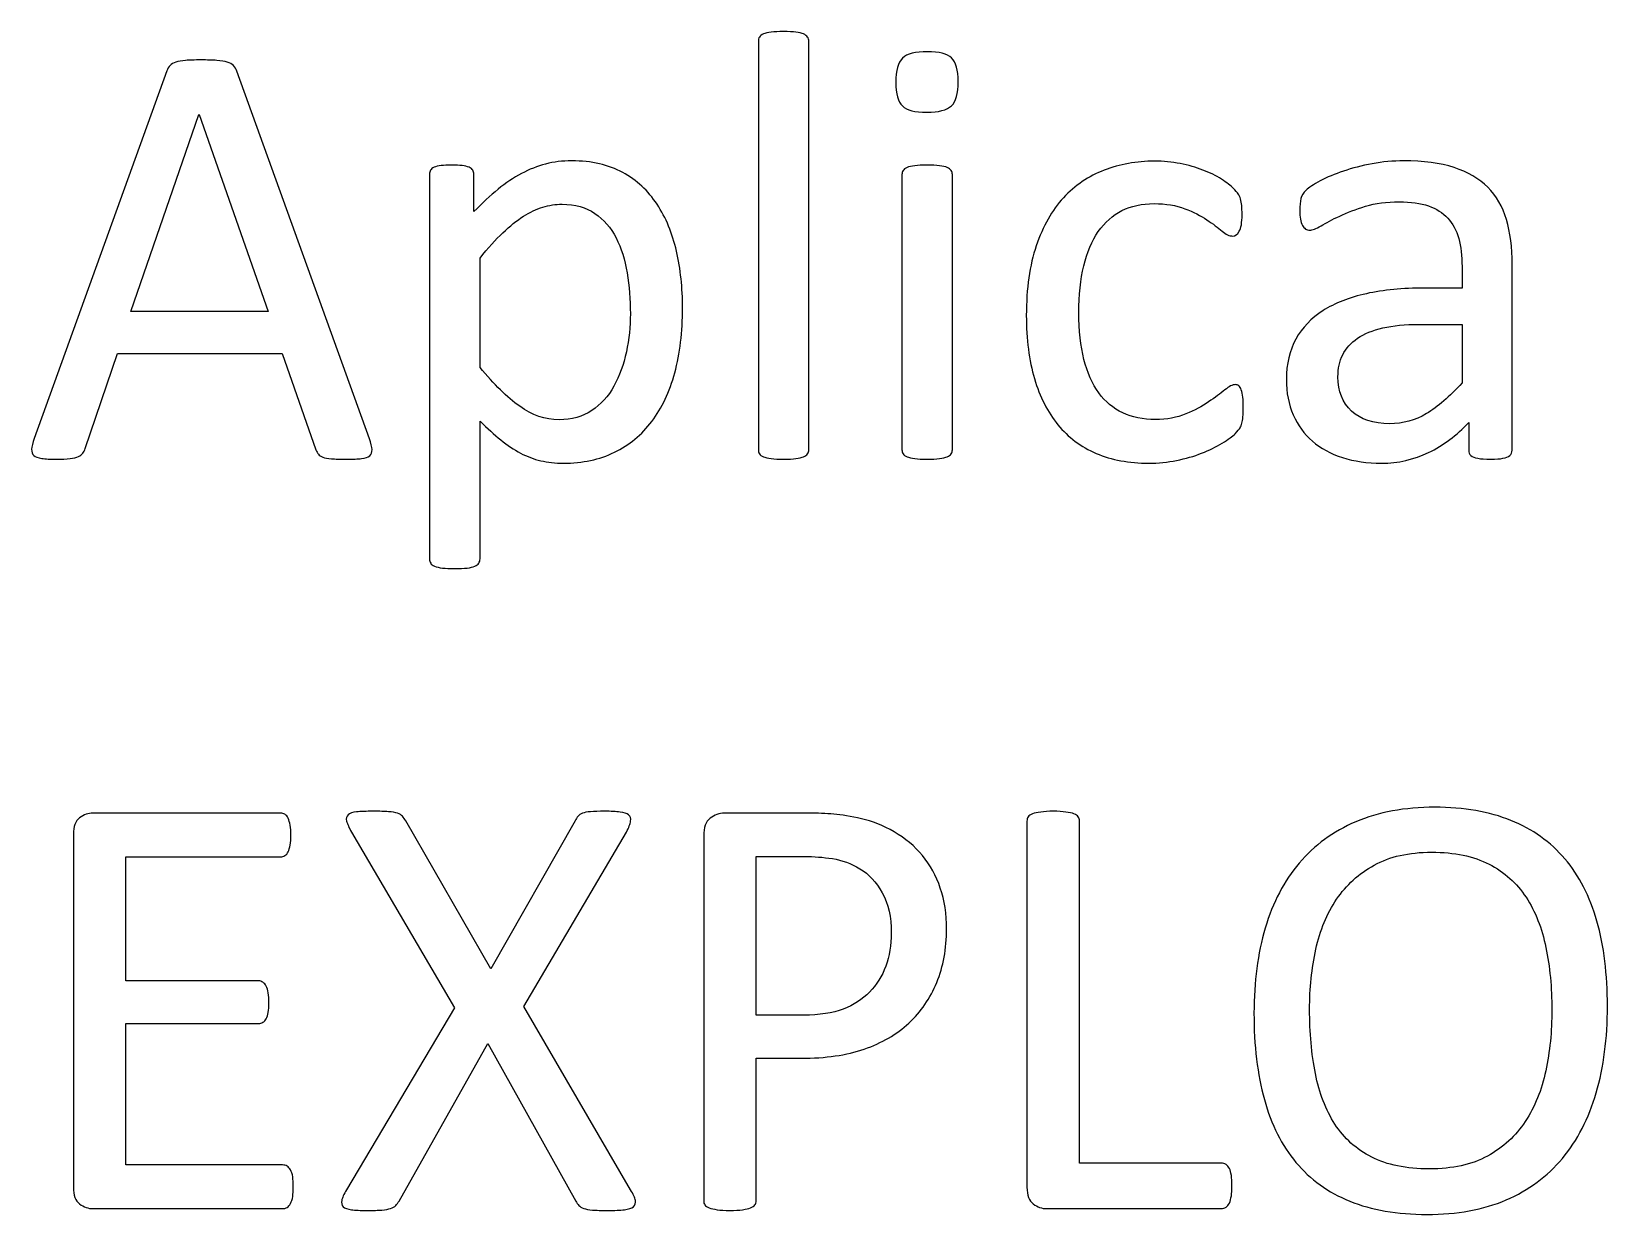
# Model space of a CAD drawing. Extents: x 699 to 13006, y 967 to 6587.
# Drawn here: x 5340.4 to 5642.6, y 2723.4 to 2950.2 of the extents above; entities that cross this region are included whole.
import ezdxf

# ---------------------------------------------------------------- set-up
doc = ezdxf.new("R2010")
doc.units = 0
doc.layers.add('Plantilla_LASERCUT_Illustrator_V2.0', color=7, linetype='CONTINUOUS')

msp = doc.modelspace()

# ---------------------------------------------------------------- linework, layer by layer
at = {"layer": 'Plantilla_LASERCUT_Illustrator_V2.0', "color": 7}
for points in [[(5479.775263, 2948.277151), (5479.775263, 2869.996153)], [(5489.443263, 2869.996153), (5489.443263, 2948.277151)], [(5366.337766, 2942.594051), (5340.907766, 2872.164053)], [(5405.185765, 2872.105053), (5379.755766, 2942.535051)], [(5416.728165, 2922.730552), (5416.728165, 2849.077554)], [(5425.224164, 2915.640552), (5425.224164, 2922.730552)], [(5507.314262, 2922.730352), (5507.314262, 2869.996353)], [(5516.982262, 2869.996353), (5516.982262, 2922.730352)], [(5426.396164, 2885.757553), (5426.396164, 2906.734552)], [(5614.71706, 2905.093752), (5614.71706, 2900.991752), (5607.45106, 2900.991752)], [(5624.326059, 2869.937753), (5624.326059, 2905.503752)], [(5606.45506, 2894.019753), (5614.71706, 2894.019753), (5614.71706, 2882.827753)], [(5350.693766, 2870.230053), (5356.903766, 2888.453053), (5388.427765, 2888.453053), (5394.931765, 2869.996053)], [(5426.396164, 2849.077554), (5426.396164, 2875.445553)], [(5616.00606, 2875.210753), (5616.00606, 2869.937753)], [(5388.134365, 2800.351155), (5352.158366, 2800.351155)], [(5444.619264, 2798.886555), (5428.447264, 2770.527556), (5412.158265, 2798.886555)], [(5489.501863, 2800.351655), (5473.271863, 2800.351655)], [(5531.279362, 2798.827855), (5531.279362, 2728.632857)], [(5568.544361, 2733.261857), (5541.357361, 2733.261857), (5541.357361, 2798.827855)], [(5348.408366, 2796.250155), (5348.408366, 2728.633157)], [(5401.728265, 2796.718555), (5421.474264, 2763.027556), (5400.791265, 2728.163557)], [(5434.775264, 2763.261556), (5454.462264, 2796.718555)], [(5469.286863, 2796.015655), (5469.286863, 2726.054657)], [(5383.916365, 2768.183156), (5358.486366, 2768.183156), (5358.486366, 2791.972155), (5388.134365, 2791.972155)], [(5488.446863, 2761.620656), (5479.364863, 2761.620656), (5479.364863, 2792.030655), (5488.681863, 2792.030655)], [(5455.283264, 2728.163557), (5434.775264, 2763.261556)], [(5388.544365, 2732.910157), (5358.486366, 2732.910157), (5358.486366, 2760.039156), (5383.916365, 2760.039156)], [(5410.869265, 2725.995557), (5427.920264, 2756.171556), (5444.795264, 2725.995557)], [(5479.364863, 2726.054657), (5479.364863, 2753.359656), (5487.978863, 2753.359656)], [(5352.158366, 2724.531157), (5388.544365, 2724.531157)], [(5535.029362, 2724.530857), (5568.544361, 2724.530857)]]:
    msp.add_lwpolyline(points, dxfattribs=at)
for points in [[(5516.836262, 2945.084351)], [(5385.790765, 2896.480053), (5359.423766, 2896.480053), (5372.489766, 2934.273052), (5372.548766, 2934.273052)], [(5464.072163, 2908.052552)], [(5454.458164, 2888.745553)], [(5572.675661, 2880.044753)], [(5514.667862, 2785.966655)], [(5640.585759, 2779.638556)], [(5504.208862, 2771.025656)], [(5630.772759, 2750.956556)], [(5390.478365, 2730.654157)], [(5570.478361, 2730.917857)]]:
    msp.add_lwpolyline(points, close=True, dxfattribs=at)
for points in [[(5480.742263, 2949.683151), (5480.370263, 2949.527151), (5480.116263, 2949.332151), (5479.980263, 2949.097151)], [(5482.236263, 2950.035151), (5481.610263, 2949.956151), (5481.112263, 2949.839151), (5480.742263, 2949.683151)], [(5484.580263, 2950.152151), (5483.642263, 2950.152151), (5482.860263, 2950.113151), (5482.236263, 2950.035151)], [(5486.982263, 2950.035151), (5486.357263, 2950.113151), (5485.556263, 2950.152151), (5484.580263, 2950.152151)], [(5488.447263, 2949.683151), (5488.095263, 2949.839151), (5487.607263, 2949.956151), (5486.982263, 2950.035151)], [(5489.209263, 2949.097151), (5489.052263, 2949.332151), (5488.798263, 2949.527151), (5488.447263, 2949.683151)], [(5479.980263, 2949.097151), (5479.843263, 2948.863151), (5479.775263, 2948.589151), (5479.775263, 2948.277151)], [(5489.443263, 2948.277151), (5489.443263, 2948.589151), (5489.364263, 2948.863151), (5489.209263, 2949.097151)], [(5366.952766, 2943.648051), (5366.698766, 2943.375051), (5366.493766, 2943.023051), (5366.337766, 2942.594051)], [(5368.066766, 2944.293051), (5367.577766, 2944.137051), (5367.206766, 2943.921051), (5366.952766, 2943.648051)], [(5369.941766, 2944.615051), (5369.179766, 2944.556051), (5368.553766, 2944.448051), (5368.066766, 2944.293051)], [(5372.841766, 2944.703051), (5371.669766, 2944.703051), (5370.702766, 2944.674051), (5369.941766, 2944.615051)], [(5375.946766, 2944.615051), (5375.126766, 2944.674051), (5374.090766, 2944.703051), (5372.841766, 2944.703051)], [(5377.939766, 2944.293051), (5377.430766, 2944.448051), (5376.767766, 2944.556051), (5375.946766, 2944.615051)], [(5379.110766, 2943.619051), (5378.837766, 2943.912051), (5378.446766, 2944.137051), (5377.939766, 2944.293051)], [(5379.755766, 2942.535051), (5379.598766, 2942.965051), (5379.383766, 2943.326051), (5379.110766, 2943.619051)], [(5507.431262, 2945.054351), (5506.571262, 2944.234351), (5506.142262, 2942.690351), (5506.142262, 2940.425351)], [(5512.177262, 2946.285351), (5509.872262, 2946.285351), (5508.290262, 2945.875351), (5507.431262, 2945.054351)], [(5516.836262, 2945.084351), (5515.995262, 2945.883351), (5514.442262, 2946.285351), (5512.177262, 2946.285351)], [(5518.095262, 2940.542351), (5518.095262, 2942.769351), (5517.675262, 2944.283351), (5516.836262, 2945.084351)], [(5506.142262, 2940.425351), (5506.142262, 2938.199352), (5506.562262, 2936.684352), (5507.402262, 2935.884352)], [(5516.806262, 2935.914352), (5517.665262, 2936.734352), (5518.095262, 2938.277352), (5518.095262, 2940.542351)], [(5507.402262, 2935.884352), (5508.241262, 2935.084352), (5509.794262, 2934.683352), (5512.060262, 2934.683352)], [(5512.060262, 2934.683352), (5514.364262, 2934.683352), (5515.946262, 2935.093352), (5516.806262, 2935.914352)], [(5416.904165, 2923.579552), (5416.787165, 2923.365552), (5416.728165, 2923.081552), (5416.728165, 2922.730552)], [(5417.607165, 2924.136552), (5417.256165, 2923.980552), (5417.021165, 2923.793552), (5416.904165, 2923.579552)], [(5418.955165, 2924.458552), (5418.407165, 2924.400552), (5417.959165, 2924.291552), (5417.607165, 2924.136552)], [(5420.947164, 2924.546552), (5420.165164, 2924.546552), (5419.501165, 2924.517552), (5418.955165, 2924.458552)], [(5422.968164, 2924.458552), (5422.441164, 2924.517552), (5421.767164, 2924.546552), (5420.947164, 2924.546552)], [(5424.287164, 2924.136552), (5423.935164, 2924.291552), (5423.496164, 2924.400552), (5422.968164, 2924.458552)], [(5425.019164, 2923.579552), (5424.882164, 2923.793552), (5424.638164, 2923.980552), (5424.287164, 2924.136552)], [(5425.224164, 2922.730552), (5425.224164, 2923.081552), (5425.155164, 2923.365552), (5425.019164, 2923.579552)], [(5434.336164, 2922.935552), (5432.831164, 2922.134552), (5431.337164, 2921.127552), (5429.853164, 2919.917552)], [(5438.965164, 2924.751552), (5437.383164, 2924.341552), (5435.839164, 2923.735552), (5434.336164, 2922.935552)], [(5443.974164, 2925.366552), (5442.217164, 2925.366552), (5440.547164, 2925.161552), (5438.965164, 2924.751552)], [(5453.759164, 2923.140552), (5451.064164, 2924.624552), (5447.802164, 2925.366552), (5443.974164, 2925.366552)], [(5460.351163, 2917.046552), (5458.652164, 2919.624552), (5456.455164, 2921.655552), (5453.759164, 2923.140552)], [(5507.519262, 2923.492352), (5507.382262, 2923.257352), (5507.314262, 2923.002352), (5507.314262, 2922.730352)], [(5508.281262, 2924.078352), (5507.909262, 2923.921352), (5507.655262, 2923.726352), (5507.519262, 2923.492352)], [(5509.775262, 2924.429352), (5509.149262, 2924.350352), (5508.651262, 2924.233352), (5508.281262, 2924.078352)], [(5512.119262, 2924.546352), (5511.181262, 2924.546352), (5510.399262, 2924.507352), (5509.775262, 2924.429352)], [(5514.521262, 2924.429352), (5513.896262, 2924.507352), (5513.095262, 2924.546352), (5512.119262, 2924.546352)], [(5515.986262, 2924.078352), (5515.634262, 2924.233352), (5515.146262, 2924.350352), (5514.521262, 2924.429352)], [(5516.748262, 2923.492352), (5516.591262, 2923.726352), (5516.337262, 2923.921352), (5515.986262, 2924.078352)], [(5516.982262, 2922.730352), (5516.982262, 2923.002352), (5516.903262, 2923.257352), (5516.748262, 2923.492352)], [(5546.073661, 2923.579752), (5543.085661, 2922.427752), (5540.487661, 2920.658752), (5538.280662, 2918.276752)], [(5555.771661, 2925.308752), (5552.294661, 2925.308752), (5549.062661, 2924.731752), (5546.073661, 2923.579752)], [(5560.663661, 2924.839752), (5559.081661, 2925.151752), (5557.450661, 2925.308752), (5555.771661, 2925.308752)], [(5565.029661, 2923.608752), (5563.700661, 2924.115752), (5562.245661, 2924.525752), (5560.663661, 2924.839752)], [(5568.573661, 2921.851752), (5567.538661, 2922.515752), (5566.356661, 2923.101752), (5565.029661, 2923.608752)], [(5591.98206, 2923.403752), (5590.30206, 2922.837752), (5588.81806, 2922.211752), (5587.52906, 2921.528752)], [(5597.49006, 2924.810752), (5595.49806, 2924.438752), (5593.66106, 2923.969752), (5591.98206, 2923.403752)], [(5603.52506, 2925.366752), (5601.49306, 2925.366752), (5599.48206, 2925.181752), (5597.49006, 2924.810752)], [(5613.19306, 2924.077752), (5610.53606, 2924.936752), (5607.31406, 2925.366752), (5603.52506, 2925.366752)], [(5619.63906, 2920.298752), (5617.99806, 2921.958752), (5615.84906, 2923.218752), (5613.19306, 2924.077752)], [(5429.853164, 2919.917552), (5428.368164, 2918.706552), (5426.825164, 2917.281552), (5425.224164, 2915.640552)], [(5570.829661, 2920.151752), (5570.361661, 2920.620752), (5569.608661, 2921.186752), (5568.573661, 2921.851752)], [(5571.796661, 2919.038752), (5571.620661, 2919.311752), (5571.298661, 2919.683752), (5570.829661, 2920.151752)], [(5584.80506, 2919.741752), (5584.27706, 2919.233752), (5583.94506, 2918.695752), (5583.80806, 2918.130752)], [(5587.52906, 2921.528752), (5586.24006, 2920.845752), (5585.33206, 2920.248752), (5584.80506, 2919.741752)], [(5623.213059, 2914.116752), (5622.470059, 2916.577752), (5621.279059, 2918.637752), (5619.63906, 2920.298752)], [(5434.708164, 2914.732552), (5435.966164, 2915.531552), (5437.204164, 2916.117552), (5438.423164, 2916.490552)], [(5438.423164, 2916.490552), (5439.640164, 2916.861552), (5440.879164, 2917.046552), (5442.137164, 2917.046552)], [(5442.137164, 2917.046552), (5444.652164, 2917.046552), (5446.755164, 2916.460552), (5448.445164, 2915.288552)], [(5464.072163, 2908.052552), (5463.290163, 2911.470552), (5462.051163, 2914.468552), (5460.351163, 2917.046552)], [(5538.280662, 2918.276752), (5536.073662, 2915.894752), (5534.335662, 2912.836752), (5533.066662, 2909.106752)], [(5544.960661, 2911.802752), (5547.440661, 2915.376752), (5551.005661, 2917.163752), (5555.654661, 2917.163752)], [(5555.654661, 2917.163752), (5557.919661, 2917.163752), (5559.882661, 2916.841752), (5561.542661, 2916.196752)], [(5572.236661, 2918.071752), (5572.118661, 2918.442752), (5571.972661, 2918.765752), (5571.796661, 2919.038752)], [(5572.470661, 2916.812752), (5572.430661, 2917.280752), (5572.353661, 2917.699752), (5572.236661, 2918.071752)], [(5572.529661, 2915.054752), (5572.529661, 2915.757752), (5572.508661, 2916.343752), (5572.470661, 2916.812752)], [(5583.80806, 2918.130752), (5583.67106, 2917.564752), (5583.60306, 2916.791752), (5583.60306, 2915.816752)], [(5591.25006, 2914.790752), (5592.67506, 2915.473752), (5594.33506, 2916.099752), (5596.23006, 2916.665752)], [(5596.23006, 2916.665752), (5598.12406, 2917.231752), (5600.26306, 2917.515752), (5602.64606, 2917.515752)], [(5602.64606, 2917.515752), (5604.87306, 2917.515752), (5606.74806, 2917.251752), (5608.27106, 2916.724752)], [(5608.27106, 2916.724752), (5609.79506, 2916.196752), (5611.03406, 2915.414752), (5611.99206, 2914.380752)], [(5430.759164, 2911.568552), (5432.134164, 2912.876552), (5433.450164, 2913.931552), (5434.708164, 2914.732552)], [(5448.445164, 2915.288552), (5450.135164, 2914.116552), (5451.481164, 2912.554552), (5452.483164, 2910.601552)], [(5561.542661, 2916.196752), (5563.202661, 2915.552752), (5564.618661, 2914.839752), (5565.790661, 2914.058752)], [(5565.790661, 2914.058752), (5566.962661, 2913.275752), (5567.929661, 2912.564752), (5568.691661, 2911.919752)], [(5572.001661, 2911.860752), (5572.353661, 2912.466752), (5572.529661, 2913.530752), (5572.529661, 2915.054752)], [(5583.60306, 2915.816752), (5583.60306, 2915.230752), (5583.64206, 2914.692752), (5583.72106, 2914.204752)], [(5583.72106, 2914.204752), (5583.79806, 2913.715752), (5583.92606, 2913.315752), (5584.10106, 2913.003752)], [(5587.67606, 2912.915752), (5588.63206, 2913.481752), (5589.82406, 2914.107752), (5591.25006, 2914.790752)], [(5611.99206, 2914.380752), (5612.94906, 2913.345752), (5613.64206, 2912.045752), (5614.07206, 2910.483752)], [(5624.326059, 2905.503752), (5624.326059, 2908.784752), (5623.954059, 2911.655752), (5623.213059, 2914.116752)], [(5426.396164, 2906.734552), (5427.929164, 2908.647552), (5429.383164, 2910.258552), (5430.759164, 2911.568552)], [(5452.483164, 2910.601552), (5453.485164, 2908.647552), (5454.193164, 2906.411552), (5454.605164, 2903.892552)], [(5541.239661, 2896.245753), (5541.239661, 2903.042752), (5542.479661, 2908.228752), (5544.960661, 2911.802752)], [(5568.691661, 2911.919752), (5569.452661, 2911.274752), (5570.126661, 2910.952752), (5570.712661, 2910.952752)], [(5570.712661, 2910.952752), (5571.219661, 2910.952752), (5571.650661, 2911.254752), (5572.001661, 2911.860752)], [(5584.10106, 2913.003752), (5584.27706, 2912.690752), (5584.48206, 2912.455752), (5584.71706, 2912.300752)], [(5584.71706, 2912.300752), (5584.95106, 2912.144752), (5585.22406, 2912.065752), (5585.53706, 2912.065752)], [(5585.53706, 2912.065752), (5586.00606, 2912.065752), (5586.71806, 2912.349752), (5587.67606, 2912.915752)], [(5614.07206, 2910.483752), (5614.50106, 2908.921752), (5614.71706, 2907.123752), (5614.71706, 2905.093752)], [(5465.244163, 2897.183553), (5465.244163, 2901.011552), (5464.853163, 2904.633552), (5464.072163, 2908.052552)], [(5533.066662, 2909.106752), (5531.796662, 2905.376752), (5531.161662, 2900.912752), (5531.161662, 2895.718753)], [(5454.605164, 2903.892552), (5455.017164, 2901.372552), (5455.224164, 2898.765553), (5455.224164, 2896.070553)], [(5596.37706, 2899.907753), (5593.09606, 2899.184753), (5590.32206, 2898.100753), (5588.05606, 2896.655753)], [(5607.45106, 2900.991752), (5603.34906, 2900.991752), (5599.65806, 2900.630752), (5596.37706, 2899.907753)], [(5455.224164, 2896.070553), (5455.224164, 2893.609553), (5454.969164, 2891.167553), (5454.458164, 2888.745553)], [(5463.750163, 2884.761553), (5464.746163, 2888.432553), (5465.244163, 2892.573553), (5465.244163, 2897.183553)], [(5531.161662, 2895.718753), (5531.161662, 2891.148753), (5531.678662, 2887.113753), (5532.714662, 2883.618753)], [(5542.206661, 2887.310753), (5541.562661, 2889.867753), (5541.239661, 2892.847753), (5541.239661, 2896.245753)], [(5588.05606, 2896.655753), (5585.79006, 2895.210753), (5584.05206, 2893.394753), (5582.84206, 2891.206753)], [(5594.67806, 2891.353753), (5595.96706, 2892.232753), (5597.58706, 2892.896753), (5599.54106, 2893.345753)], [(5599.54106, 2893.345753), (5601.49306, 2893.793753), (5603.79806, 2894.019753), (5606.45506, 2894.019753)], [(5582.84206, 2891.206753), (5581.63006, 2889.018753), (5581.02506, 2886.440753), (5581.02506, 2883.472753)], [(5591.83606, 2888.189753), (5592.44106, 2889.419753), (5593.38906, 2890.474753), (5594.67806, 2891.353753)], [(5454.458164, 2888.745553), (5453.947164, 2886.323553), (5453.151164, 2884.136553), (5452.071164, 2882.183553)], [(5545.048661, 2880.894753), (5543.798661, 2882.612753), (5542.851661, 2884.751753), (5542.206661, 2887.310753)], [(5590.92806, 2883.941753), (5590.92806, 2885.542753), (5591.23006, 2886.958753), (5591.83606, 2888.189753)], [(5434.002164, 2878.316553), (5431.604164, 2880.034553), (5429.069164, 2882.514553), (5426.396164, 2885.757553)], [(5459.355164, 2875.415553), (5461.289163, 2877.973553), (5462.754163, 2881.089553), (5463.750163, 2884.761553)], [(5532.714662, 2883.618753), (5533.749662, 2880.122753), (5535.253662, 2877.173753), (5537.226662, 2874.771753)], [(5581.02506, 2883.472753), (5581.02506, 2880.932753), (5581.46506, 2878.667753), (5582.34406, 2876.675753)], [(5593.53506, 2877.407753), (5591.79606, 2879.027753), (5590.92806, 2881.206753), (5590.92806, 2883.941753)], [(5452.071164, 2882.183553), (5450.989164, 2880.229553), (5449.574164, 2878.667553), (5447.825164, 2877.495553)], [(5549.648661, 2877.056753), (5547.831661, 2877.896753), (5546.298661, 2879.174753), (5545.048661, 2880.894753)], [(5569.218661, 2881.450753), (5568.378661, 2880.767753), (5567.343661, 2880.005753), (5566.113661, 2879.165753)], [(5571.181661, 2882.476753), (5570.712661, 2882.476753), (5570.057661, 2882.133753), (5569.218661, 2881.450753)], [(5571.884661, 2882.241753), (5571.688661, 2882.397753), (5571.454661, 2882.476753), (5571.181661, 2882.476753)], [(5572.382661, 2881.450753), (5572.245661, 2881.821753), (5572.079661, 2882.085753), (5571.884661, 2882.241753)], [(5572.675661, 2880.044753), (5572.616661, 2880.609753), (5572.518661, 2881.078753), (5572.382661, 2881.450753)], [(5614.71706, 2882.827753), (5612.33306, 2880.170753), (5610.05806, 2878.198753), (5607.89006, 2876.909753)], [(5441.547164, 2875.738553), (5438.914164, 2875.738553), (5436.398164, 2876.596553), (5434.002164, 2878.316553)], [(5447.825164, 2877.495553), (5446.076164, 2876.323553), (5443.984164, 2875.738553), (5441.547164, 2875.738553)], [(5566.113661, 2879.165753), (5564.882661, 2878.324753), (5563.426661, 2877.554753), (5561.747661, 2876.851753)], [(5572.763661, 2878.023753), (5572.763661, 2878.804753), (5572.734661, 2879.478753), (5572.675661, 2880.044753)], [(5572.704661, 2876.294753), (5572.743661, 2876.782753), (5572.763661, 2877.357753), (5572.763661, 2878.023753)], [(5600.83006, 2874.976753), (5597.70406, 2874.976753), (5595.27306, 2875.786753), (5593.53506, 2877.407753)], [(5426.396164, 2875.445553), (5427.802164, 2874.076553), (5429.130164, 2872.886553), (5430.381164, 2871.870553)], [(5452.177164, 2869.497553), (5455.029164, 2870.883553), (5457.422164, 2872.857553), (5459.355164, 2875.415553)], [(5537.226662, 2874.771753), (5539.198662, 2872.368753), (5541.650661, 2870.542753), (5544.579661, 2869.292753)], [(5555.888661, 2875.796753), (5553.544661, 2875.796753), (5551.464661, 2876.215753), (5549.648661, 2877.056753)], [(5561.747661, 2876.851753), (5560.067661, 2876.148753), (5558.114661, 2875.796753), (5555.888661, 2875.796753)], [(5571.210661, 2873.071753), (5571.698661, 2873.560753), (5572.010661, 2873.930753), (5572.148661, 2874.185753)], [(5572.148661, 2874.185753), (5572.284661, 2874.439753), (5572.401661, 2874.732753), (5572.499661, 2875.064753)], [(5572.499661, 2875.064753), (5572.596661, 2875.395753), (5572.665661, 2875.805753), (5572.704661, 2876.294753)], [(5582.34406, 2876.675753), (5583.22206, 2874.683753), (5584.45306, 2873.003753), (5586.03506, 2871.636753)], [(5607.89006, 2876.909753), (5605.72206, 2875.620753), (5603.36806, 2874.976753), (5600.83006, 2874.976753)], [(5608.30106, 2869.468753), (5611.13206, 2870.835753), (5613.70106, 2872.749753), (5616.00606, 2875.210753)], [(5340.907766, 2872.164053), (5340.594766, 2871.305053), (5340.428766, 2870.611053), (5340.409766, 2870.084053)], [(5405.683765, 2870.025053), (5405.663765, 2870.553053), (5405.497765, 2871.246053), (5405.185765, 2872.105053)], [(5430.381164, 2871.870553), (5431.630164, 2870.854553), (5432.890164, 2870.015553), (5434.160164, 2869.351553)], [(5564.765661, 2869.321753), (5566.230661, 2869.887753), (5567.548661, 2870.531753), (5568.720661, 2871.255753)], [(5568.720661, 2871.255753), (5569.892661, 2871.978753), (5570.721661, 2872.582753), (5571.210661, 2873.071753)], [(5586.03506, 2871.636753), (5587.61706, 2870.268753), (5589.53106, 2869.224753), (5591.77706, 2868.501753)], [(5340.409766, 2870.084053), (5340.389766, 2869.556053), (5340.526766, 2869.155053), (5340.819766, 2868.883053)], [(5340.819766, 2868.883053), (5341.112766, 2868.609053), (5341.620766, 2868.424053), (5342.343766, 2868.326053)], [(5342.343766, 2868.326053), (5343.065766, 2868.229053), (5343.993766, 2868.180053), (5345.126766, 2868.180053)], [(5345.126766, 2868.180053), (5346.219766, 2868.180053), (5347.108766, 2868.219053), (5347.792766, 2868.297053)], [(5347.792766, 2868.297053), (5348.475766, 2868.376053), (5349.003766, 2868.502053), (5349.374766, 2868.678053)], [(5349.374766, 2868.678053), (5349.745766, 2868.853053), (5350.028766, 2869.067053), (5350.224766, 2869.322053)], [(5350.224766, 2869.322053), (5350.419766, 2869.576053), (5350.575766, 2869.879053), (5350.693766, 2870.230053)], [(5394.931765, 2869.996053), (5395.087765, 2869.644053), (5395.253765, 2869.351053), (5395.429765, 2869.117053)], [(5395.429765, 2869.117053), (5395.605765, 2868.883053), (5395.878765, 2868.697053), (5396.249765, 2868.560053)], [(5396.249765, 2868.560053), (5396.620765, 2868.424053), (5397.167765, 2868.326053), (5397.890765, 2868.267053)], [(5397.890765, 2868.267053), (5398.612765, 2868.209053), (5399.579765, 2868.180053), (5400.790765, 2868.180053)], [(5400.790765, 2868.180053), (5402.001765, 2868.180053), (5402.967765, 2868.219053), (5403.691765, 2868.297053)], [(5403.691765, 2868.297053), (5404.413765, 2868.376053), (5404.930765, 2868.551053), (5405.243765, 2868.824053)], [(5405.243765, 2868.824053), (5405.555765, 2869.097053), (5405.702765, 2869.498053), (5405.683765, 2870.025053)], [(5434.160164, 2869.351553), (5435.429164, 2868.686553), (5436.728164, 2868.199553), (5438.056164, 2867.886553)], [(5442.392164, 2867.417553), (5446.064164, 2867.417553), (5449.325164, 2868.112553), (5452.177164, 2869.497553)], [(5479.775263, 2869.996153), (5479.775263, 2869.682153), (5479.843263, 2869.419153), (5479.980263, 2869.205153)], [(5479.980263, 2869.205153), (5480.116263, 2868.990153), (5480.370263, 2868.803153), (5480.742263, 2868.648153)], [(5480.742263, 2868.648153), (5481.112263, 2868.493153), (5481.610263, 2868.376153), (5482.236263, 2868.297153)], [(5482.236263, 2868.297153), (5482.860263, 2868.218153), (5483.642263, 2868.179153), (5484.580263, 2868.179153)], [(5484.580263, 2868.179153), (5485.556263, 2868.179153), (5486.357263, 2868.218153), (5486.982263, 2868.297153)], [(5486.982263, 2868.297153), (5487.607263, 2868.376153), (5488.095263, 2868.493153), (5488.447263, 2868.648153)], [(5488.447263, 2868.648153), (5488.798263, 2868.803153), (5489.052263, 2868.990153), (5489.209263, 2869.205153)], [(5489.209263, 2869.205153), (5489.364263, 2869.419153), (5489.443263, 2869.682153), (5489.443263, 2869.996153)], [(5507.314262, 2869.996353), (5507.314262, 2869.682353), (5507.382262, 2869.418353), (5507.519262, 2869.205353)], [(5507.519262, 2869.205353), (5507.655262, 2868.990353), (5507.909262, 2868.803353), (5508.281262, 2868.648353)], [(5508.281262, 2868.648353), (5508.651262, 2868.493353), (5509.149262, 2868.376353), (5509.775262, 2868.296353)], [(5509.775262, 2868.296353), (5510.399262, 2868.218353), (5511.181262, 2868.179353), (5512.119262, 2868.179353)], [(5512.119262, 2868.179353), (5513.095262, 2868.179353), (5513.896262, 2868.218353), (5514.521262, 2868.296353)], [(5514.521262, 2868.296353), (5515.146262, 2868.376353), (5515.634262, 2868.493353), (5515.986262, 2868.648353)], [(5515.986262, 2868.648353), (5516.337262, 2868.803353), (5516.591262, 2868.990353), (5516.748262, 2869.205353)], [(5516.748262, 2869.205353), (5516.903262, 2869.418353), (5516.982262, 2869.682353), (5516.982262, 2869.996353)], [(5544.579661, 2869.292753), (5547.509661, 2868.042753), (5550.868661, 2867.417753), (5554.657661, 2867.417753)], [(5559.989661, 2867.944753), (5561.708661, 2868.296753), (5563.300661, 2868.755753), (5564.765661, 2869.321753)], [(5591.77706, 2868.501753), (5594.02306, 2867.778753), (5596.53306, 2867.417753), (5599.30606, 2867.417753)], [(5599.30606, 2867.417753), (5602.47106, 2867.417753), (5605.46806, 2868.101753), (5608.30106, 2869.468753)], [(5616.00606, 2869.937753), (5616.00606, 2869.468753), (5616.14206, 2869.116753), (5616.41606, 2868.882753)], [(5616.41606, 2868.882753), (5616.68906, 2868.648753), (5617.12806, 2868.472753), (5617.73406, 2868.355753)], [(5617.73406, 2868.355753), (5618.33906, 2868.237753), (5619.15006, 2868.179753), (5620.166059, 2868.179753)], [(5620.166059, 2868.179753), (5621.221059, 2868.179753), (5622.021059, 2868.237753), (5622.568059, 2868.355753)], [(5622.568059, 2868.355753), (5623.115059, 2868.472753), (5623.544059, 2868.648753), (5623.857059, 2868.882753)], [(5623.857059, 2868.882753), (5624.169059, 2869.116753), (5624.326059, 2869.468753), (5624.326059, 2869.937753)], [(5438.056164, 2867.886553), (5439.384164, 2867.573553), (5440.829164, 2867.417553), (5442.392164, 2867.417553)], [(5554.657661, 2867.417753), (5556.493661, 2867.417753), (5558.270661, 2867.593753), (5559.989661, 2867.944753)], [(5416.728165, 2849.077554), (5416.728165, 2848.765554), (5416.796165, 2848.491554), (5416.933165, 2848.257554)], [(5416.933165, 2848.257554), (5417.070165, 2848.023554), (5417.323165, 2847.827554), (5417.695165, 2847.671554)], [(5417.695165, 2847.671554), (5418.066165, 2847.516554), (5418.564165, 2847.399554), (5419.189165, 2847.320554)], [(5419.189165, 2847.320554), (5419.814165, 2847.241554), (5420.595164, 2847.202554), (5421.533164, 2847.202554)], [(5421.533164, 2847.202554), (5422.509164, 2847.202554), (5423.310164, 2847.241554), (5423.935164, 2847.320554)], [(5423.935164, 2847.320554), (5424.560164, 2847.399554), (5425.049164, 2847.516554), (5425.400164, 2847.671554)], [(5425.400164, 2847.671554), (5425.752164, 2847.827554), (5426.005164, 2848.023554), (5426.162164, 2848.257554)], [(5426.162164, 2848.257554), (5426.318164, 2848.491554), (5426.396164, 2848.765554), (5426.396164, 2849.077554)], [(5349.609366, 2799.443155), (5348.808366, 2798.837155), (5348.408366, 2797.773155), (5348.408366, 2796.250155)], [(5352.158366, 2800.351155), (5351.259366, 2800.351155), (5350.409366, 2800.049155), (5349.609366, 2799.443155)], [(5388.984365, 2800.117155), (5388.729365, 2800.272155), (5388.446365, 2800.351155), (5388.134365, 2800.351155)], [(5389.599365, 2799.355155), (5389.442365, 2799.707155), (5389.237365, 2799.961155), (5388.984365, 2800.117155)], [(5389.980365, 2798.037155), (5389.882365, 2798.564155), (5389.755365, 2799.004155), (5389.599365, 2799.355155)], [(5401.084265, 2800.029555), (5400.771265, 2799.736555), (5400.683265, 2799.325555), (5400.820265, 2798.798555)], [(5400.820265, 2798.798555), (5400.956265, 2798.271555), (5401.259265, 2797.576555), (5401.728265, 2796.718555)], [(5402.724265, 2800.585555), (5401.942265, 2800.506555), (5401.396265, 2800.322555), (5401.084265, 2800.029555)], [(5405.947265, 2800.702555), (5404.579265, 2800.702555), (5403.505265, 2800.663555), (5402.724265, 2800.585555)], [(5408.818265, 2800.615555), (5408.075265, 2800.673555), (5407.119265, 2800.702555), (5405.947265, 2800.702555)], [(5410.576265, 2800.322555), (5410.146265, 2800.458555), (5409.560265, 2800.556555), (5408.818265, 2800.615555)], [(5411.513265, 2799.736555), (5411.317265, 2799.990555), (5411.005265, 2800.184555), (5410.576265, 2800.322555)], [(5412.158265, 2798.886555), (5411.923265, 2799.199555), (5411.708265, 2799.481555), (5411.513265, 2799.736555)], [(5445.205264, 2799.736555), (5445.009264, 2799.481555), (5444.814264, 2799.199555), (5444.619264, 2798.886555)], [(5446.054264, 2800.322555), (5445.683264, 2800.184555), (5445.400264, 2799.990555), (5445.205264, 2799.736555)], [(5447.607264, 2800.615555), (5446.942264, 2800.556555), (5446.425264, 2800.458555), (5446.054264, 2800.322555)], [(5450.302264, 2800.702555), (5449.169264, 2800.702555), (5448.271264, 2800.673555), (5447.607264, 2800.615555)], [(5453.261264, 2800.556555), (5452.500264, 2800.653555), (5451.513264, 2800.702555), (5450.302264, 2800.702555)], [(5454.902264, 2799.999555), (5454.569264, 2800.272555), (5454.023264, 2800.458555), (5453.261264, 2800.556555)], [(5454.462264, 2796.718555), (5454.931264, 2797.576555), (5455.204264, 2798.271555), (5455.283264, 2798.798555)], [(5455.283264, 2798.798555), (5455.360264, 2799.325555), (5455.233264, 2799.726555), (5454.902264, 2799.999555)], [(5470.517863, 2799.355655), (5469.696863, 2798.690655), (5469.286863, 2797.576655), (5469.286863, 2796.015655)], [(5473.271863, 2800.351655), (5472.254863, 2800.351655), (5471.337863, 2800.019655), (5470.517863, 2799.355655)], [(5494.218863, 2800.146655), (5492.713863, 2800.282655), (5491.142863, 2800.351655), (5489.501863, 2800.351655)], [(5499.550863, 2799.267655), (5497.499863, 2799.715655), (5495.721863, 2800.008655), (5494.218863, 2800.146655)], [(5505.819862, 2796.747655), (5503.690862, 2797.978655), (5501.601862, 2798.818655), (5499.550863, 2799.267655)], [(5531.513362, 2799.647855), (5531.356362, 2799.413855), (5531.279362, 2799.140855), (5531.279362, 2798.827855)], [(5532.333362, 2800.204855), (5531.942362, 2800.066855), (5531.669362, 2799.882855), (5531.513362, 2799.647855)], [(5533.915362, 2800.556855), (5533.251362, 2800.458855), (5532.724362, 2800.341855), (5532.333362, 2800.204855)], [(5536.318362, 2800.702855), (5535.380362, 2800.702855), (5534.579362, 2800.652855), (5533.915362, 2800.556855)], [(5538.749362, 2800.556855), (5538.105362, 2800.652855), (5537.294362, 2800.702855), (5536.318362, 2800.702855)], [(5540.302361, 2800.204855), (5539.911362, 2800.341855), (5539.394362, 2800.458855), (5538.749362, 2800.556855)], [(5541.123361, 2799.647855), (5540.966361, 2799.882855), (5540.692361, 2800.066855), (5540.302361, 2800.204855)], [(5541.357361, 2798.827855), (5541.357361, 2799.140855), (5541.278361, 2799.413855), (5541.123361, 2799.647855)], [(5594.32576, 2798.681555), (5589.98976, 2796.825555), (5586.37676, 2794.189555), (5583.48576, 2790.771555)], [(5609.50176, 2801.464555), (5603.71976, 2801.464555), (5598.66176, 2800.535555), (5594.32576, 2798.681555)], [(5624.091759, 2798.945555), (5619.95076, 2800.623555), (5615.08676, 2801.464555), (5609.50176, 2801.464555)], [(5634.433759, 2791.591555), (5631.679759, 2794.814555), (5628.231759, 2797.265555), (5624.091759, 2798.945555)], [(5390.126365, 2796.074155), (5390.126365, 2796.855155), (5390.077365, 2797.509155), (5389.980365, 2798.037155)], [(5389.980365, 2794.228155), (5390.077365, 2794.756155), (5390.126365, 2795.371155), (5390.126365, 2796.074155)], [(5511.239862, 2792.206655), (5509.754862, 2794.002655), (5507.948862, 2795.517655), (5505.819862, 2796.747655)], [(5388.984365, 2792.207155), (5389.237365, 2792.362155), (5389.442365, 2792.607155), (5389.599365, 2792.939155)], [(5389.599365, 2792.939155), (5389.755365, 2793.270155), (5389.882365, 2793.701155), (5389.980365, 2794.228155)], [(5597.88476, 2790.390555), (5600.84876, 2792.031555), (5604.51676, 2792.851555), (5608.88676, 2792.851555)], [(5608.88676, 2792.851555), (5613.25576, 2792.851555), (5616.92276, 2792.089555), (5619.88776, 2790.566555)], [(5388.134365, 2791.972155), (5388.446365, 2791.972155), (5388.729365, 2792.050155), (5388.984365, 2792.207155)], [(5488.681863, 2792.030655), (5490.399863, 2792.030655), (5492.167863, 2791.893655), (5493.983863, 2791.620655)], [(5493.983863, 2791.620655), (5495.800863, 2791.347655), (5497.558863, 2790.702655), (5499.257863, 2789.687655)], [(5499.257863, 2789.687655), (5500.956862, 2788.670655), (5502.381862, 2787.128655), (5503.534862, 2785.058655)], [(5514.667862, 2785.966655), (5513.866862, 2788.329655), (5512.723862, 2790.409655), (5511.239862, 2792.206655)], [(5583.48576, 2790.771555), (5580.59476, 2787.352555), (5578.426761, 2783.202555), (5576.981761, 2778.320556)], [(5590.65776, 2783.827555), (5592.51076, 2786.561555), (5594.91876, 2788.749555), (5597.88476, 2790.390555)], [(5619.88776, 2790.566555), (5622.851759, 2789.042555), (5625.222759, 2786.923555), (5626.997759, 2784.208555)], [(5640.585759, 2779.638556), (5639.237759, 2784.384555), (5637.187759, 2788.368555), (5634.433759, 2791.591555)], [(5503.534862, 2785.058655), (5504.686862, 2782.987655), (5505.263862, 2780.408655), (5505.263862, 2777.323656)], [(5515.868862, 2778.144656), (5515.868862, 2780.994655), (5515.467862, 2783.602655), (5514.667862, 2785.966655)], [(5586.67776, 2774.247556), (5587.47776, 2777.900556), (5588.80476, 2781.093555), (5590.65776, 2783.827555)], [(5626.997759, 2784.208555), (5628.772759, 2781.492555), (5630.040759, 2778.290556), (5630.801759, 2774.599556)], [(5513.993862, 2767.890656), (5515.243862, 2770.937656), (5515.868862, 2774.355656), (5515.868862, 2778.144656)], [(5576.981761, 2778.320556), (5575.536761, 2773.436556), (5574.814761, 2768.007556), (5574.814761, 2762.031556)], [(5642.606759, 2763.320556), (5642.606759, 2769.451556), (5641.933759, 2774.892556), (5640.585759, 2779.638556)], [(5505.263862, 2777.323656), (5505.263862, 2775.058656), (5504.911862, 2772.958656), (5504.208862, 2771.025656)], [(5630.801759, 2774.599556), (5631.562759, 2770.908556), (5631.942759, 2766.913556), (5631.942759, 2762.617556)], [(5585.47876, 2762.734556), (5585.47876, 2766.756556), (5585.87776, 2770.594556), (5586.67776, 2774.247556)], [(5504.208862, 2771.025656), (5503.505862, 2769.091656), (5502.469862, 2767.430656), (5501.103862, 2766.044656)], [(5384.765365, 2767.920156), (5384.511365, 2768.095156), (5384.228365, 2768.183156), (5383.916365, 2768.183156)], [(5385.410365, 2767.187156), (5385.234365, 2767.500156), (5385.019365, 2767.744156), (5384.765365, 2767.920156)], [(5385.791365, 2765.898156), (5385.712365, 2766.445156), (5385.585365, 2766.874156), (5385.410365, 2767.187156)], [(5385.908365, 2763.965156), (5385.908365, 2764.706156), (5385.868365, 2765.350156), (5385.791365, 2765.898156)], [(5501.103862, 2766.044656), (5499.735863, 2764.657656), (5498.045863, 2763.573656), (5496.034863, 2762.792656)], [(5508.632862, 2760.097656), (5510.956862, 2762.244656), (5512.743862, 2764.843656), (5513.993862, 2767.890656)], [(5385.791365, 2762.148156), (5385.868365, 2762.655156), (5385.908365, 2763.261156), (5385.908365, 2763.965156)], [(5496.034863, 2762.792656), (5494.022863, 2762.010656), (5491.493863, 2761.620656), (5488.446863, 2761.620656)], [(5586.58976, 2750.429556), (5585.84876, 2754.179556), (5585.47876, 2758.281556), (5585.47876, 2762.734556)], [(5631.942759, 2762.617556), (5631.942759, 2758.515556), (5631.551759, 2754.627556), (5630.772759, 2750.956556)], [(5640.439759, 2746.738556), (5641.883759, 2751.659556), (5642.606759, 2757.187556), (5642.606759, 2763.320556)], [(5383.916365, 2760.039156), (5384.228365, 2760.039156), (5384.511365, 2760.106156), (5384.765365, 2760.244156)], [(5384.765365, 2760.244156), (5385.019365, 2760.381156), (5385.234365, 2760.604156), (5385.410365, 2760.918156)], [(5385.410365, 2760.918156), (5385.585365, 2761.230156), (5385.712365, 2761.640156), (5385.791365, 2762.148156)], [(5500.077862, 2755.116656), (5503.456862, 2756.288656), (5506.307862, 2757.948656), (5508.632862, 2760.097656)], [(5574.814761, 2762.031556), (5574.814761, 2755.781556), (5575.477761, 2750.253556), (5576.806761, 2745.449556)], [(5487.978863, 2753.359656), (5492.665863, 2753.359656), (5496.698863, 2753.945656), (5500.077862, 2755.116656)], [(5590.33576, 2740.732556), (5588.57976, 2743.447556), (5587.33176, 2746.679556), (5586.58976, 2750.429556)], [(5630.772759, 2750.956556), (5629.991759, 2747.284556), (5628.684759, 2744.051556), (5626.851759, 2741.259556)], [(5576.806761, 2745.449556), (5578.133761, 2740.644556), (5580.15576, 2736.620557), (5582.87076, 2733.378557)], [(5633.964759, 2734.169557), (5636.835759, 2737.626557), (5638.993759, 2741.816556), (5640.439759, 2746.738556)], [(5626.851759, 2741.259556), (5625.018759, 2738.466557), (5622.599759, 2736.249557), (5619.59576, 2734.609557)], [(5597.38776, 2734.404557), (5594.44076, 2735.907557), (5592.09076, 2738.016557), (5590.33576, 2740.732556)], [(5389.394365, 2732.675157), (5389.140365, 2732.831157), (5388.856365, 2732.910157), (5388.544365, 2732.910157)], [(5390.068365, 2731.943157), (5389.872365, 2732.274157), (5389.647365, 2732.519157), (5389.394365, 2732.675157)], [(5569.453361, 2732.997857), (5569.198361, 2733.173857), (5568.896361, 2733.261857), (5568.544361, 2733.261857)], [(5570.097361, 2732.235857), (5569.921361, 2732.566857), (5569.706361, 2732.821857), (5569.453361, 2732.997857)], [(5570.478361, 2730.917857), (5570.399361, 2731.464857), (5570.273361, 2731.903857), (5570.097361, 2732.235857)], [(5582.87076, 2733.378557), (5585.58576, 2730.135557), (5589.02276, 2727.665557), (5593.18376, 2725.966557)], [(5608.47676, 2732.148557), (5604.02876, 2732.148557), (5600.33276, 2732.900557), (5597.38776, 2734.404557)], [(5619.59576, 2734.609557), (5616.59076, 2732.968557), (5612.88476, 2732.148557), (5608.47676, 2732.148557)], [(5623.153759, 2726.200557), (5627.489759, 2728.055557), (5631.093759, 2730.712557), (5633.964759, 2734.169557)], [(5390.478365, 2730.654157), (5390.399365, 2731.181157), (5390.263365, 2731.611157), (5390.068365, 2731.943157)], [(5390.595365, 2728.691157), (5390.595365, 2729.472157), (5390.556365, 2730.127157), (5390.478365, 2730.654157)], [(5570.595361, 2728.925857), (5570.595361, 2729.706857), (5570.556361, 2730.369857), (5570.478361, 2730.917857)], [(5348.408366, 2728.633157), (5348.408366, 2727.109157), (5348.808366, 2726.045157), (5349.609366, 2725.439157)], [(5390.068365, 2725.527157), (5390.263365, 2725.879157), (5390.399365, 2726.318157), (5390.478365, 2726.845157)], [(5390.478365, 2726.845157), (5390.556365, 2727.373157), (5390.595365, 2727.988157), (5390.595365, 2728.691157)], [(5399.882265, 2726.113557), (5399.784265, 2725.605557), (5399.882265, 2725.204557), (5400.175265, 2724.911557)], [(5400.791265, 2728.163557), (5400.282265, 2727.304557), (5399.980265, 2726.619557), (5399.882265, 2726.113557)], [(5456.191264, 2726.113557), (5456.093264, 2726.619557), (5455.790264, 2727.304557), (5455.283264, 2728.163557)], [(5455.810264, 2724.911557), (5456.162264, 2725.204557), (5456.288264, 2725.605557), (5456.191264, 2726.113557)], [(5469.286863, 2726.054657), (5469.286863, 2725.740657), (5469.364863, 2725.468657), (5469.521863, 2725.234657)], [(5479.101863, 2725.234657), (5479.276863, 2725.468657), (5479.364863, 2725.740657), (5479.364863, 2726.054657)], [(5531.279362, 2728.632857), (5531.279362, 2727.108857), (5531.679362, 2726.044857), (5532.480362, 2725.438857)], [(5570.097361, 2725.614857), (5570.273361, 2725.985857), (5570.399361, 2726.435857), (5570.478361, 2726.962857)], [(5570.478361, 2726.962857), (5570.556361, 2727.489857), (5570.595361, 2728.143857), (5570.595361, 2728.925857)], [(5607.97876, 2723.417557), (5613.75876, 2723.417557), (5618.81776, 2724.346557), (5623.153759, 2726.200557)], [(5349.609366, 2725.439157), (5350.409366, 2724.833157), (5351.259366, 2724.531157), (5352.158366, 2724.531157)], [(5388.544365, 2724.531157), (5388.856365, 2724.531157), (5389.140365, 2724.609157), (5389.394365, 2724.765157)], [(5389.394365, 2724.765157), (5389.647365, 2724.921157), (5389.872365, 2725.175157), (5390.068365, 2725.527157)], [(5400.175265, 2724.911557), (5400.468265, 2724.618557), (5400.985265, 2724.423557), (5401.728265, 2724.325557)], [(5401.728265, 2724.325557), (5402.470265, 2724.229557), (5403.486265, 2724.179557), (5404.775265, 2724.179557)], [(5404.775265, 2724.179557), (5405.947265, 2724.179557), (5406.884265, 2724.208557), (5407.588265, 2724.267557)], [(5407.588265, 2724.267557), (5408.291265, 2724.325557), (5408.847265, 2724.423557), (5409.257265, 2724.560557)], [(5409.257265, 2724.560557), (5409.668265, 2724.697557), (5409.990265, 2724.882557), (5410.224265, 2725.116557)], [(5410.224265, 2725.116557), (5410.459265, 2725.351557), (5410.673265, 2725.644557), (5410.869265, 2725.995557)], [(5444.795264, 2725.995557), (5444.950264, 2725.644557), (5445.136264, 2725.360557), (5445.351264, 2725.146557)], [(5445.351264, 2725.146557), (5445.566264, 2724.931557), (5445.879264, 2724.744557), (5446.289264, 2724.589557)], [(5446.289264, 2724.589557), (5446.699264, 2724.434557), (5447.255264, 2724.325557), (5447.959264, 2724.267557)], [(5447.959264, 2724.267557), (5448.662264, 2724.208557), (5449.638264, 2724.179557), (5450.888264, 2724.179557)], [(5450.888264, 2724.179557), (5452.216264, 2724.179557), (5453.280264, 2724.229557), (5454.082264, 2724.325557)], [(5454.082264, 2724.325557), (5454.882264, 2724.423557), (5455.459264, 2724.618557), (5455.810264, 2724.911557)], [(5469.521863, 2725.234657), (5469.676863, 2724.999657), (5469.950863, 2724.814657), (5470.341863, 2724.677657)], [(5470.341863, 2724.677657), (5470.731863, 2724.539657), (5471.249863, 2724.423657), (5471.894863, 2724.325657)], [(5471.894863, 2724.325657), (5472.538863, 2724.229657), (5473.348863, 2724.179657), (5474.325863, 2724.179657)], [(5474.325863, 2724.179657), (5475.301863, 2724.179657), (5476.112863, 2724.229657), (5476.757863, 2724.325657)], [(5476.757863, 2724.325657), (5477.401863, 2724.423657), (5477.909863, 2724.539657), (5478.280863, 2724.677657)], [(5478.280863, 2724.677657), (5478.651863, 2724.814657), (5478.925863, 2724.999657), (5479.101863, 2725.234657)], [(5532.480362, 2725.438857), (5533.280362, 2724.832857), (5534.130362, 2724.530857), (5535.029362, 2724.530857)], [(5568.544361, 2724.530857), (5568.896361, 2724.530857), (5569.198361, 2724.618857), (5569.453361, 2724.794857)], [(5569.453361, 2724.794857), (5569.706361, 2724.970857), (5569.921361, 2725.242857), (5570.097361, 2725.614857)], [(5593.18376, 2725.966557), (5597.34376, 2724.267557), (5602.27476, 2723.417557), (5607.97876, 2723.417557)]]:
    msp.add_open_spline(points, degree=3, dxfattribs=at)

doc.saveas('drawing.dxf')
